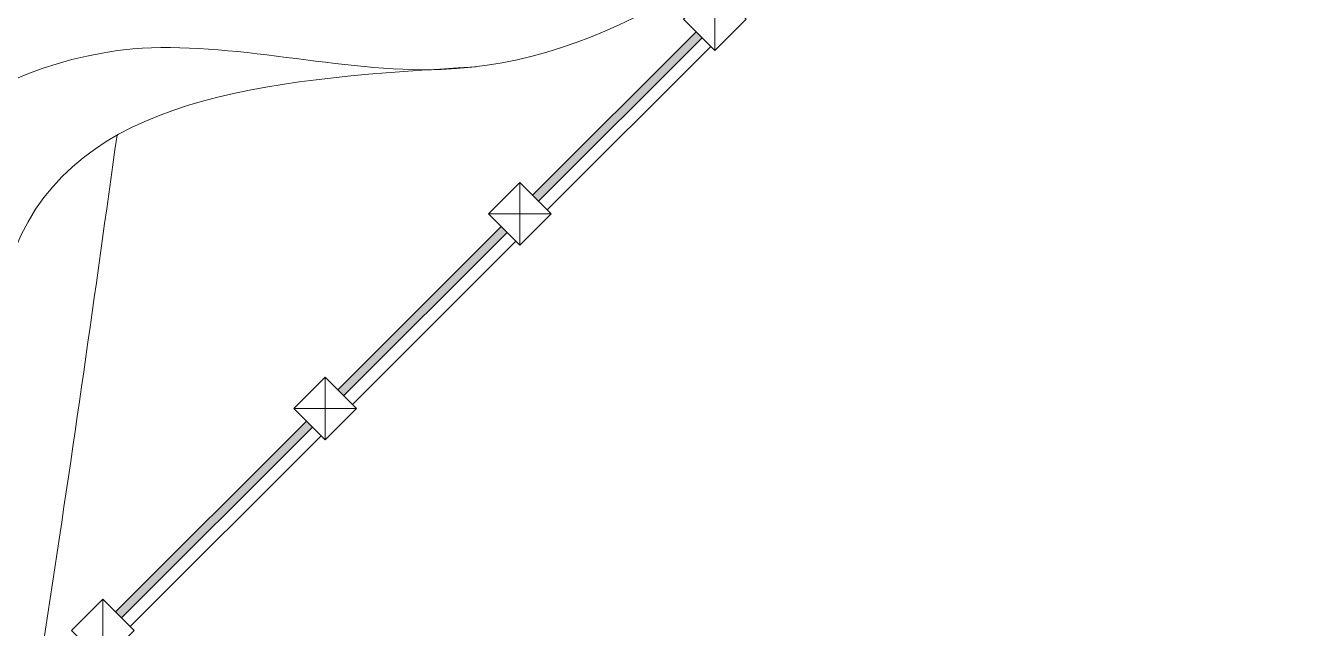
# Model space of a CAD drawing. Header units: millimetres. Extents: x 235 to 418, y 139 to 274.
# Drawn here: x 247.37 to 270.49, y 176.58 to 187.53 of the extents above; entities that cross this region are included whole.
import ezdxf

# ---------------------------------------------------------------- set-up
doc = ezdxf.new("R2010")
doc.units = ezdxf.units.MM
doc.header["$LTSCALE"] = 0.01
for name, color, linetype, lineweight in [('muebles', 191, 'Continuous', 9), ('muebles p.a.', 191, 'Continuous', 0), ('muros bajos', 42, 'Continuous', 18), ('puertas', 2, 'Continuous', 9), ('punto delgado', 4, 'Continuous', 0)]:
    doc.layers.add(name, color=color, linetype=linetype, lineweight=lineweight)
pattern_1 = [(195, (-596.47367, -89.33352), (-0.24748737, -0.4286607), [0.0175, -0.3325]), (195, (-596.22796, -89.30392), (-0.24748737, -0.4286607), [0.035, -0.315]), (195, (-596.44318, -89.3797), (-0.24748737, -0.4286607), [0.0175, -0.3325]), (195, (-596.23128, -89.35916), (-0.24748737, -0.4286607), [0.0175, -0.3325]), (195, (-596.4296, -89.4304), (-0.24748737, -0.4286607), [0.0175, -0.3325]), (195, (-596.23912, -89.3975), (-0.24748737, -0.4286607), [0.0175, -0.3325]), (195, (-596.42054, -89.46422), (-0.24748737, -0.4286607), [0.0175, -0.3325]), (195, (-596.22554, -89.4482), (-0.24748737, -0.4286607), [0.0175, -0.1925, 0.0175, -0.1225]), (195, (-596.21648, -89.482), (-0.24748737, -0.4286607), [0.035, -0.175, 0.0175, -0.1225]), (195, (-596.186, -89.5282), (-0.24748737, -0.4286607), [0.0175, -0.0525, 0.0175, -0.14, 0.0175, -0.105]), (195, (-596.16002, -89.55747), (-0.24748737, -0.4286607), [0.0175, -0.07, 0.035, -0.2275]), (195, (-596.37524, -89.63326), (-0.24748737, -0.4286607), [0.0175, -0.3325]), (195, (-596.15096, -89.59128), (-0.24748737, -0.4286607), [0.0175, -0.0875, 0.0175, -0.2275]), (240, (-596.20321, -89.26105), (0.090586666, -0.33807404), [0.04949735, -0.4454774]), (240, (-596.49058, -89.33805), (0.090586666, -0.33807404), [0.09899495, -0.3959798]), (240, (-596.44528, -89.5071), (0.090586666, -0.33807404), [0.0247485, -0.47022625]), (240, (-596.14886, -89.4639), (0.090586666, -0.33807404), [0.0742462, -0.42072855]), (240, (-596.43623, -89.5409), (0.090586666, -0.33807404), [0.12374369, -0.37123106]), (240, (-596.42264, -89.5916), (0.090586666, -0.33807404), [0.0742462, -0.42072855]), (150, (-596.34596, -89.6073), (-0.33807404, -0.090586666), [0.0247485, -0.47022625]), (150, (-596.3001, -89.30513), (-0.33807404, -0.090586666), [0.04949735, -0.4454774]), (150, (-596.28078, -89.4449), (-0.33807404, -0.090586666), [0.04949735, -0.4454774]), (150, (-596.40032, -89.40445), (-0.33807404, -0.090586666), [0.04949735, -0.4454774]), (150, (-596.34718, -89.53515), (-0.33807404, -0.090586666), [0.04949735, -0.4454774]), (150, (-596.35502, -89.5735), (-0.33807404, -0.090586666), [0.0742462, -0.42072855]), (150, (-596.32486, -89.348), (-0.33807404, -0.090586666), [0.0742462, -0.42072855]), (150, (-596.37104, -89.3785), (-0.33807404, -0.090586666), [0.0742462, -0.42072855]), (150, (-596.28862, -89.48323), (-0.33807404, -0.090586666), [0.0742462, -0.42072855]), (150, (-596.3179, -89.5092), (-0.33807404, -0.090586666), [0.0742462, -0.42072855]), (221.565051, (-596.202, -89.3332), (-0.33807404, -0.090586666), [0.03913119, -0.7434926]), (221.565051, (-596.46009, -89.38423), (-0.33807404, -0.090586666), [0.15652476, -0.62609903]), (221.565051, (-596.4465, -89.43494), (-0.33807404, -0.090586666), [0.15652476, -0.62609903]), (221.565051, (-596.43744, -89.46875), (-0.33807404, -0.090586666), [0.1565249, -0.2345, 0.0782635, -0.31333539]), (221.565051, (-596.45766, -89.52852), (-0.33807404, -0.090586666), [0.03913119, -0.7434926]), (221.565051, (-596.12169, -89.56532), (-0.33807404, -0.090586666), [0.03913119, -0.7434926]), (221.565051, (-596.39215, -89.63779), (-0.33807404, -0.090586666), [0.07826238, -0.70436141]), (168.434949, (-596.38916, -89.31087), (-0.33807404, -0.090586666), [0.07826238, -0.70436141]), (168.434949, (-596.24818, -89.36369), (-0.33807404, -0.090586666), [0.07826238, -0.70436141]), (168.434949, (-596.26177, -89.31298), (-0.33807404, -0.090586666), [0.03913119, -0.74349141]), (168.434949, (-596.25603, -89.40202), (-0.33807404, -0.090586666), [0.11739357, -0.66523022]), (168.434949, (-596.32364, -89.42014), (-0.33807404, -0.090586666), [0.07826238, -0.70436141]), (168.434949, (-596.35292, -89.4461), (-0.33807404, -0.090586666), [0.07826238, -0.70436141]), (168.434949, (-596.24244, -89.45274), (-0.33807404, -0.090586666), [0.03913119, -0.74349141]), (168.434949, (-596.25028, -89.49107), (-0.33807404, -0.090586666), [0.03913119, -0.74349141]), (168.434949, (-596.3674, -89.59492), (-0.33807404, -0.090586666), [0.03913119, -0.74349141]), (168.434949, (-596.3822, -89.47207), (-0.33807404, -0.090586666), [0.03913119, -0.74349141]), (168.434949, (-596.20289, -89.53272), (-0.33807404, -0.090586666), [0.11739357, -0.66523022]), (168.434949, (-596.17693, -89.562), (-0.33807404, -0.090586666), [0.07826238, -0.70436141]), (168.434949, (-596.39004, -89.5104), (-0.33807404, -0.090586666), [0.03913, -0.35217, 0.03913, -0.35219379]), (168.434949, (-596.2705, -89.55084), (-0.33807404, -0.090586666), [0.07826238, -0.70436141]), (168.434949, (-596.27835, -89.58918), (-0.33807404, -0.090586666), [0.07826238, -0.70436141]), (168.434949, (-596.16787, -89.59581), (-0.33807404, -0.090586666), [0.07826238, -0.70436141]), (168.434949, (-596.26929, -89.62299), (-0.33807404, -0.090586666), [0.07826238, -0.70436141])]

msp = doc.modelspace()

# ---------------------------------------------------------------- hatches: boundary and pattern name
at = {"layer": 'punto delgado'}
h = msp.add_hatch(dxfattribs=at)
h.set_pattern_fill('ENDGRAIN', color=256, scale=0.35, angle=195, style=0, pattern_type=2)
h.set_pattern_definition(pattern_1)
h.paths.add_polyline_path([(259.649, 187.313), (259.543, 187.419), (256.575, 184.452), (256.681, 184.346)])
h.paths.add_polyline_path([(256.113, 183.778), (256.007, 183.884), (253.04, 180.916), (253.146, 180.81)])
h = msp.add_hatch(dxfattribs=at)
h.set_pattern_fill('ENDGRAIN', color=256, scale=0.35, angle=195, style=0, pattern_type=2)
h.set_pattern_definition(pattern_1)
h.paths.add_polyline_path([(252.578, 180.242), (252.472, 180.348), (249.008, 176.885), (249.114, 176.779)])

# ---------------------------------------------------------------- linework, layer by layer
at = {"layer": 'muebles'}
msp.add_open_spline([(374.867, 191.948), (374.22, 192.104), (373.566, 192.232), (372.279, 192.397), (371.648, 192.438), (370.569, 192.415), (370.122, 192.379), (369.236, 192.246), (368.802, 192.151), (367.928, 191.925), (367.487, 191.791), (365.74, 191.232), (364.393, 190.737), (361.779, 189.565), (360.513, 188.89), (358.618, 187.592), (357.92, 187.033), (356.835, 185.964), (356.414, 185.478), (355.682, 184.449), (355.37, 183.909), (354.53, 182.131), (354.183, 180.826), (353.767, 178.121), (353.697, 176.718), (353.673, 173.857), (353.718, 172.398), (353.798, 168.629), (353.81, 166.312), (353.392, 163.033), (353.193, 162.003), (352.681, 160.224), (352.401, 159.462), (351.726, 157.96), (351.334, 157.223), (350.011, 155.069), (348.934, 153.708), (345.6, 150.311), (343.058, 148.508), (337.698, 145.988), (334.883, 145.275), (331.416, 145.262), (330.619, 145.324), (329.111, 145.58), (328.398, 145.765), (327.291, 146.168), (326.882, 146.346), (326.056, 146.746), (325.642, 146.968), (324.3, 147.711), (323.358, 148.275), (321.533, 149.162), (320.669, 149.51), (319.398, 149.798), (319.049, 149.856), (318.34, 149.926), (317.987, 149.939), (316.727, 149.928), (315.836, 149.82), (314.149, 149.619), (313.352, 149.526), (312.3, 149.523), (311.971, 149.545), (311.471, 149.629), (311.28, 149.678), (310.905, 149.805), (310.723, 149.884), (310.08, 150.218), (309.635, 150.56), (308.761, 151.427), (308.334, 151.952), (307.489, 153.126), (307.07, 153.775), (305.907, 155.626), (305.147, 156.886), (303.768, 158.754), (303.23, 159.408), (302.25, 160.394), (301.841, 160.758), (300.971, 161.42), (300.513, 161.717), (299.086, 162.497), (298.065, 162.869), (296.343, 163.179), (295.655, 163.223), (294.46, 163.143), (293.95, 163.056), (292.969, 162.785), (292.496, 162.604), (290.837, 161.818), (289.758, 161.008), (287.83, 159.226), (286.986, 158.263), (285.445, 156.275), (284.749, 155.25), (282.999, 152.562), (281.995, 150.907), (280.345, 148.643), (279.763, 147.917), (278.51, 146.579), (277.833, 145.958), (275.666, 144.242), (274.04, 143.293), (268.513, 140.945), (264.112, 140.246), (257.605, 140.58), (255.669, 140.837), (252.225, 141.579), (250.716, 142), (249.233, 142.509)], degree=3, knots=[3.716939, 3.716939, 3.716939, 3.716939, 5.600581, 5.600581, 7.382701, 7.382701, 8.622132, 8.622132, 9.861563, 9.861563, 11.167809, 11.167809, 15.094441, 15.094441, 19.021073, 19.021073, 21.581069, 21.581069, 23.471169, 23.471169, 25.361269, 25.361269, 29.489559, 29.489559, 33.617849, 33.617849, 37.74614, 37.74614, 44.233306, 44.233306, 47.286766, 47.286766, 49.656251, 49.656251, 52.025736, 52.025736, 56.764706, 56.764706, 64.960958, 64.960958, 73.15721, 73.15721, 75.665386, 75.665386, 78.03551, 78.03551, 79.47115, 79.47115, 80.906789, 80.906789, 84.074376, 84.074376, 86.662392, 86.662392, 87.602569, 87.602569, 88.542746, 88.542746, 90.981949, 90.981949, 93.421152, 93.421152, 94.666008, 94.666008, 95.533238, 95.533238, 96.400469, 96.400469, 98.641252, 98.641252, 100.882035, 100.882035, 103.122818, 103.122818, 106.983699, 106.983699, 109.169702, 109.169702, 110.565154, 110.565154, 111.960605, 111.960605, 114.751508, 114.751508, 116.561192, 116.561192, 117.916208, 117.916208, 119.271223, 119.271223, 122.849708, 122.849708, 126.428193, 126.428193, 130.006678, 130.006678, 135.853399, 135.853399, 138.859408, 138.859408, 141.865417, 141.865417, 147.877435, 147.877435, 160.649841, 160.649841, 165.92354, 165.92354, 170.016303, 170.016303, 170.016303, 170.016303], dxfattribs=at)
at = {"layer": 'muebles p.a.'}
for points, knots in [([(263.016, 191.018), (260.514, 188.764), (256.378, 185.688), (247.772, 188.261), (243.445, 184.098), (240.555, 181.363), (240.186, 181)], [2.101838, 2.101838, 2.101838, 2.101838, 11.404376, 17.003209, 26.455999, 27.890503, 27.890503, 27.890503, 27.890503]), ([(247.583, 146.22), (248.133, 145.691), (253.375, 140.871), (266.266, 138.545), (273.869, 150.103), (285.194, 154.201), (289.749, 168.628), (307.691, 166.031), (305.5, 153.184), (315.626, 149.902), (325.196, 155.489), (337.875, 142.034), (346.665, 153.842), (352.314, 159.282), (352.106, 166.671), (350.049, 174.926), (353.725, 180.823), (354.709, 182.402)], [37.54552, 37.54552, 37.54552, 37.54552, 39.80134, 58.386483, 66.09942, 79.148518, 92.389463, 105.023495, 115.899615, 121.081898, 133.109123, 144.935411, 163.617546, 163.914197, 168.39681, 183.284236, 188.725397, 188.725397, 188.725397, 188.725397]), ([(246.467, 148.788), (253.483, 145.033), (263.142, 140.682), (274.133, 150.829), (284.259, 156.605), (290.282, 171.238), (300.814, 167.811), (308.182, 164.226), (306.649, 150.762), (325.795, 157.246), (347.767, 146.675), (342.339, 167.597), (348.777, 174.596), (352.647, 178.804)], [65.583172, 65.583172, 65.583172, 65.583172, 86.471893, 94.068229, 107.677912, 123.34564, 129.627253, 138.265247, 145.455026, 161.00133, 181.864881, 192.842963, 209.395763, 209.395763, 209.395763, 209.395763])]:
    msp.add_open_spline(points, degree=3, knots=knots, dxfattribs=at)
for points in [[(285.444, 161.231), (270.571, 150.054), (259.212, 145.03), (241.335, 162.521), (240.218, 174.057), (244.687, 173.313), (247.294, 183.733), (255.546, 186.785)], [(249.034, 185.542), (246.177, 167.359), (245.804, 161.59), (264.239, 158.613), (269.829, 153.575)]]:
    msp.add_spline(points, degree=3, dxfattribs=at)
at = {"layer": 'muros bajos'}
for p, q in [((259.543, 187.419), (256.575, 184.452)), ((259.649, 187.313), (256.681, 184.346)), ((259.808, 187.154), (256.84, 184.187)), ((256.007, 183.884), (253.04, 180.916)), ((256.113, 183.778), (253.146, 180.81)), ((256.272, 183.619), (253.305, 180.651)), ((252.472, 180.348), (249.008, 176.885)), ((252.578, 180.242), (249.114, 176.779)), ((252.737, 180.083), (249.273, 176.619))]:
    msp.add_line(p, q, dxfattribs=at)
for points in [[(260.448, 187.65), (259.88, 187.082), (259.312, 187.65), (259.88, 188.218)], [(256.912, 184.115), (256.344, 183.547), (255.776, 184.115), (256.344, 184.683)], [(253.377, 180.579), (252.809, 180.011), (252.241, 180.579), (252.809, 181.147)], [(249.345, 176.548), (248.777, 175.98), (248.209, 176.548), (248.777, 177.116)]]:
    msp.add_lwpolyline(points, close=True, dxfattribs=at)
at = {"layer": 'puertas'}
for p, q in [((259.88, 187.082), (259.88, 188.218)), ((256.344, 184.683), (256.344, 183.547)), ((255.776, 184.115), (256.912, 184.115)), ((252.809, 181.147), (252.809, 180.011)), ((252.241, 180.579), (253.377, 180.579)), ((248.777, 175.98), (248.777, 177.116))]:
    msp.add_line(p, q, dxfattribs=at)
msp.add_spline([(249.787, 141.272), (242.045, 186.047), (248.148, 194.765)], degree=3, dxfattribs=at)

doc.saveas('drawing.dxf')
